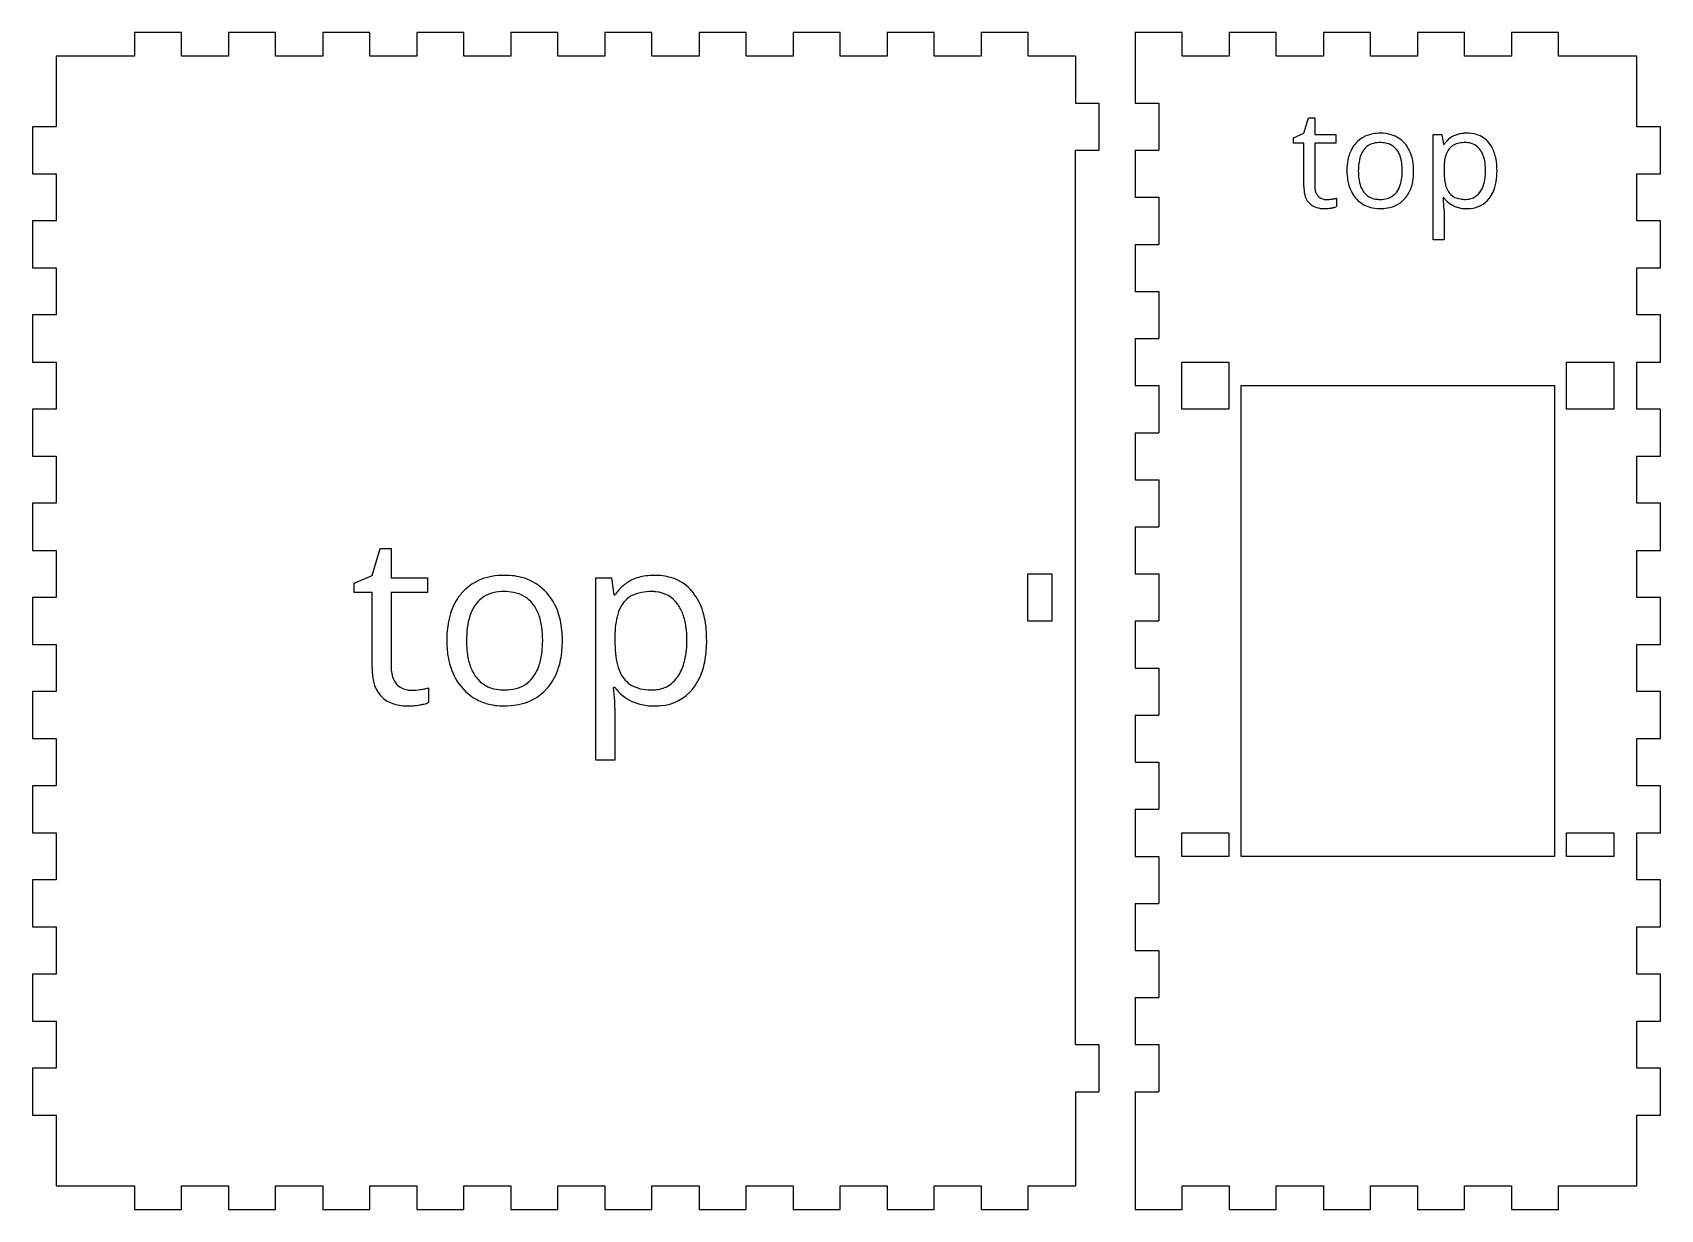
# Model space of a CAD drawing. Header units: millimetres. Extents: x 28 to 592, y 116 to 590.
# Drawn here: x 383.9 to 591.6, y 286.5 to 436.5 of the extents above; entities that cross this region are included whole.
import ezdxf

# ---------------------------------------------------------------- set-up
doc = ezdxf.new("R2010")
doc.units = ezdxf.units.MM
for name, color, linetype in [('front_outsideCutPath', 7, 'Continuous'), ('top_labelLayer', 7, 'Continuous'), ('top_outsideCutPath', 7, 'Continuous')]:
    doc.layers.add(name, color=color, linetype=linetype)

msp = doc.modelspace()

# ---------------------------------------------------------------- linework, layer by layer
at = {"layer": 'front_outsideCutPath', "color": 18, "linetype": 'Continuous', "lineweight": 25, "true_color": 0x000000}
for points in [[(536.53, 394.54), (536.53, 388.54), (530.53, 388.54), (530.53, 394.54), (536.53, 394.54)], [(585.6, 394.54), (585.6, 388.54), (579.6, 388.54), (579.6, 394.54), (585.6, 394.54)], [(513.94, 367.54), (513.94, 361.53), (510.9, 361.53), (510.9, 367.54), (513.94, 367.54)], [(536.53, 334.54), (536.53, 331.54), (530.53, 331.54), (530.53, 334.54), (536.53, 334.54)], [(585.6, 334.54), (585.6, 331.54), (579.6, 331.54), (579.6, 334.54), (585.6, 334.54)]]:
    msp.add_lwpolyline(points, close=True, dxfattribs=at)
at = {"layer": 'top_labelLayer', "color": 18, "linetype": 'Continuous', "lineweight": 25, "true_color": 0x000000}
for points in [[(516.94, 433.54), (516.94, 427.54)], [(524.57, 433.54), (524.57, 427.54)], [(516.94, 427.54), (519.94, 427.54)], [(519.94, 427.54), (519.94, 421.54)], [(524.57, 427.54), (527.57, 427.54)], [(527.57, 427.54), (527.57, 421.54)], [(546.08, 423.71), (546.67, 425.69)], [(546.67, 425.69), (547.48, 425.69)], [(547.48, 425.69), (547.48, 423.54)], [(544.75, 423.13), (546.08, 423.71)], [(516.94, 421.54), (519.94, 421.54)], [(516.94, 307.54), (516.94, 421.54)], [(524.57, 421.54), (524.57, 415.54)], [(524.57, 421.54), (527.57, 421.54)], [(544.75, 422.45), (544.75, 423.13)], [(546.08, 422.45), (544.75, 422.45)], [(546.08, 416.93), (546.08, 422.45)], [(547.48, 423.54), (550.17, 423.54)], [(550.17, 422.45), (547.48, 422.45)], [(547.48, 422.45), (547.48, 416.99)], [(550.17, 423.54), (550.17, 422.45)], [(562.56, 410.11), (562.56, 423.54)], [(562.56, 423.54), (563.7, 423.54)], [(563.7, 423.54), (563.89, 422.27)], [(563.89, 422.27), (563.96, 422.27)], [(563.96, 419.23), (563.96, 418.91)], [(524.57, 415.54), (527.57, 415.54)], [(527.57, 415.54), (527.57, 409.54)], [(550.24, 415.43), (550.24, 414.36)], [(563.96, 415.46), (563.86, 415.46)], [(563.96, 413.92), (563.96, 410.11)], [(524.57, 409.54), (524.57, 403.54)], [(524.57, 409.54), (527.57, 409.54)], [(563.96, 410.11), (562.56, 410.11)], [(524.57, 403.54), (527.57, 403.54)], [(527.57, 403.54), (527.57, 397.54)], [(524.57, 397.54), (524.57, 391.54)], [(524.57, 397.54), (527.57, 397.54)], [(524.57, 391.54), (527.57, 391.54)], [(527.57, 391.54), (527.57, 385.54)], [(524.57, 385.54), (524.57, 379.54)], [(524.57, 385.54), (527.57, 385.54)], [(524.57, 379.54), (527.57, 379.54)], [(527.57, 379.54), (527.57, 373.54)], [(524.57, 373.54), (524.57, 367.54)], [(524.57, 373.54), (527.57, 373.54)], [(427.24, 367.35), (428.27, 370.78)], [(428.27, 370.78), (429.68, 370.78)], [(429.68, 370.78), (429.68, 367.06)], [(524.57, 367.54), (527.57, 367.54)], [(527.57, 367.54), (527.57, 361.54)], [(424.94, 366.34), (427.24, 367.35)], [(424.94, 365.17), (424.94, 366.34)], [(429.68, 367.06), (434.33, 367.06)], [(434.33, 367.06), (434.33, 365.17)], [(455.78, 343.8), (455.78, 367.06)], [(455.78, 367.06), (457.76, 367.06)], [(457.76, 367.06), (458.09, 364.86)], [(427.24, 365.17), (424.94, 365.17)], [(427.24, 355.62), (427.24, 365.17)], [(434.33, 365.17), (429.68, 365.17)], [(429.68, 365.17), (429.68, 355.72)], [(458.09, 364.86), (458.21, 364.86)], [(524.57, 361.54), (524.57, 355.54)], [(524.57, 361.54), (527.57, 361.54)], [(458.21, 359.59), (458.21, 359.05)], [(524.57, 355.54), (527.57, 355.54)], [(527.57, 355.54), (527.57, 349.54)], [(434.45, 353.01), (434.45, 351.15)], [(458.21, 353.07), (458.04, 353.07)], [(458.21, 350.4), (458.21, 343.8)], [(524.57, 349.54), (524.57, 343.54)], [(524.57, 349.54), (527.57, 349.54)], [(458.21, 343.8), (455.78, 343.8)], [(524.57, 343.54), (527.57, 343.54)], [(527.57, 343.54), (527.57, 337.54)], [(524.57, 337.54), (524.57, 331.54)], [(524.57, 337.54), (527.57, 337.54)], [(524.57, 331.54), (527.57, 331.54)], [(527.57, 331.54), (527.57, 325.54)], [(524.57, 325.54), (524.57, 319.54)], [(524.57, 325.54), (527.57, 325.54)], [(524.57, 319.54), (527.57, 319.54)], [(527.57, 319.54), (527.57, 313.54)], [(524.57, 313.54), (524.57, 307.54)], [(524.57, 313.54), (527.57, 313.54)], [(516.94, 307.54), (519.94, 307.54)], [(519.94, 307.54), (519.94, 301.54)], [(524.57, 307.54), (527.57, 307.54)], [(527.57, 307.54), (527.57, 301.54)], [(516.94, 301.54), (516.94, 289.54)], [(516.94, 301.54), (519.94, 301.54)], [(524.57, 301.54), (524.57, 295.54)], [(524.57, 301.54), (527.57, 301.54)], [(524.57, 295.54), (524.57, 289.54)]]:
    msp.add_lwpolyline(points, dxfattribs=at)
msp.add_lwpolyline([(578.07, 391.54), (578.07, 331.54), (538.07, 331.54), (538.07, 391.54), (578.07, 391.54)], close=True, dxfattribs=at)
for points in [[(554.88, 423.63), (554.04, 423.49), (553.28, 423.07), (552.71, 422.45)], [(555.86, 423.71), (555.53, 423.71), (555.2, 423.68), (554.88, 423.63)], [(557.24, 423.52), (556.79, 423.65), (556.33, 423.71), (555.86, 423.71)], [(566.23, 423.67), (565.88, 423.62), (565.54, 423.52), (565.22, 423.37)], [(566.87, 423.71), (566.65, 423.71), (566.44, 423.7), (566.23, 423.67)], [(568.09, 423.55), (567.69, 423.66), (567.28, 423.71), (566.87, 423.71)], [(552.23, 421.78), (551.98, 421.33), (551.8, 420.84), (551.71, 420.32)], [(552.71, 422.45), (552.53, 422.24), (552.37, 422.02), (552.23, 421.78)], [(553.73, 421.61), (553.54, 421.35), (553.38, 421.05), (553.28, 420.74)], [(554.98, 422.42), (554.49, 422.3), (554.05, 422.02), (553.73, 421.61)], [(555.82, 422.52), (555.53, 422.52), (555.26, 422.49), (554.98, 422.42)], [(556.49, 422.46), (556.27, 422.5), (556.04, 422.52), (555.82, 422.52)], [(557.93, 421.6), (557.57, 422.05), (557.06, 422.36), (556.49, 422.46)], [(558.95, 422.42), (558.49, 422.94), (557.9, 423.32), (557.24, 423.52)], [(558.35, 420.83), (558.25, 421.11), (558.1, 421.37), (557.93, 421.6)], [(559.9, 420.56), (559.74, 421.25), (559.41, 421.88), (558.95, 422.42)], [(564.51, 422.89), (564.3, 422.71), (564.12, 422.5), (563.96, 422.27)], [(564.61, 421.73), (564.45, 421.52), (564.32, 421.29), (564.24, 421.04)], [(565.22, 423.37), (564.96, 423.25), (564.72, 423.09), (564.51, 422.89)], [(565.17, 422.19), (564.95, 422.08), (564.76, 421.92), (564.61, 421.73)], [(565.91, 422.45), (565.65, 422.4), (565.4, 422.32), (565.17, 422.19)], [(566.67, 422.52), (566.41, 422.52), (566.16, 422.5), (565.91, 422.45)], [(566.98, 422.5), (566.88, 422.51), (566.77, 422.52), (566.67, 422.52)], [(568.58, 421.59), (568.21, 422.11), (567.63, 422.45), (566.98, 422.5)], [(569.72, 422.45), (569.3, 422.98), (568.73, 423.36), (568.09, 423.55)], [(568.97, 420.86), (568.88, 421.12), (568.74, 421.37), (568.58, 421.59)], [(570.44, 421.04), (570.29, 421.55), (570.04, 422.03), (569.72, 422.45)], [(551.71, 420.32), (551.62, 419.86), (551.57, 419.39), (551.58, 418.91)], [(553.09, 419.85), (553.05, 419.54), (553.03, 419.23), (553.03, 418.91)], [(553.28, 420.74), (553.19, 420.45), (553.12, 420.15), (553.09, 419.85)], [(558.57, 419.91), (558.53, 420.23), (558.45, 420.53), (558.35, 420.83)], [(558.64, 418.91), (558.64, 419.25), (558.62, 419.58), (558.57, 419.91)], [(560.09, 419.14), (560.08, 419.62), (560.02, 420.1), (559.9, 420.56)], [(564.04, 420.29), (564, 420.01), (563.97, 419.73), (563.96, 419.44)], [(563.96, 419.44), (563.96, 419.37), (563.96, 419.3), (563.96, 419.23)], [(564.24, 421.04), (564.15, 420.8), (564.08, 420.55), (564.04, 420.29)], [(569.2, 419.94), (569.15, 420.25), (569.08, 420.56), (568.97, 420.86)], [(569.26, 418.93), (569.26, 419.27), (569.24, 419.6), (569.2, 419.94)], [(570.68, 419.71), (570.65, 420.16), (570.56, 420.61), (570.44, 421.04)], [(570.72, 418.91), (570.72, 419.18), (570.71, 419.45), (570.68, 419.71)], [(551.58, 418.91), (551.58, 418.53), (551.61, 418.15), (551.67, 417.78)], [(551.67, 417.78), (551.74, 417.29), (551.89, 416.81), (552.1, 416.36)], [(553.03, 418.91), (553.03, 418.57), (553.05, 418.23), (553.1, 417.9)], [(553.1, 417.9), (553.14, 417.58), (553.22, 417.27), (553.33, 416.96)], [(558.39, 417.12), (558.49, 417.42), (558.56, 417.74), (558.59, 418.06)], [(558.59, 418.06), (558.63, 418.34), (558.64, 418.63), (558.64, 418.91)], [(559.42, 416.01), (559.68, 416.48), (559.87, 416.98), (559.97, 417.5)], [(559.97, 417.5), (560.05, 417.97), (560.1, 418.44), (560.09, 418.91)], [(560.09, 418.91), (560.09, 418.99), (560.09, 419.06), (560.09, 419.14)], [(563.96, 418.91), (563.96, 418.59), (563.97, 418.27), (564.01, 417.95)], [(564.01, 417.95), (564.03, 417.67), (564.08, 417.4), (564.15, 417.13)], [(569.05, 417.24), (569.14, 417.57), (569.2, 417.9), (569.23, 418.24)], [(569.23, 418.24), (569.25, 418.47), (569.26, 418.7), (569.26, 418.93)], [(570.21, 416.2), (570.4, 416.62), (570.53, 417.07), (570.61, 417.53)], [(570.61, 417.53), (570.68, 417.99), (570.72, 418.45), (570.72, 418.91)], [(546.08, 416.93), (546.08, 416.59), (546.11, 416.24), (546.19, 415.9)], [(546.19, 415.9), (546.34, 415.11), (546.92, 414.47), (547.69, 414.25)], [(547.48, 416.99), (547.48, 416.83), (547.5, 416.66), (547.52, 416.5)], [(547.52, 416.5), (547.55, 416.33), (547.61, 416.16), (547.68, 416.01)], [(547.68, 416.01), (547.73, 415.9), (547.8, 415.8), (547.88, 415.71)], [(547.88, 415.71), (548.09, 415.47), (548.37, 415.32), (548.68, 415.28)], [(548.68, 415.28), (548.78, 415.27), (548.88, 415.26), (548.97, 415.26)], [(548.97, 415.26), (549.2, 415.26), (549.42, 415.28), (549.65, 415.31)], [(549.65, 415.31), (549.66, 415.31), (549.68, 415.31), (549.69, 415.32)], [(549.69, 415.32), (549.76, 415.33), (549.83, 415.34), (549.89, 415.35)], [(549.89, 415.35), (549.95, 415.36), (550.01, 415.37), (550.07, 415.39)], [(550.07, 415.39), (550.12, 415.4), (550.17, 415.41), (550.22, 415.42)], [(550.22, 415.42), (550.23, 415.43), (550.23, 415.43), (550.24, 415.43)], [(552.1, 416.36), (552.13, 416.29), (552.17, 416.23), (552.2, 416.16)], [(552.2, 416.16), (552.52, 415.55), (553, 415.04), (553.59, 414.68)], [(553.33, 416.96), (553.43, 416.69), (553.57, 416.44), (553.74, 416.21)], [(553.74, 416.21), (554.11, 415.73), (554.65, 415.41), (555.24, 415.32)], [(555.24, 415.32), (555.44, 415.29), (555.63, 415.28), (555.83, 415.28)], [(555.83, 415.28), (556.12, 415.27), (556.41, 415.31), (556.69, 415.38)], [(556.69, 415.38), (557.18, 415.51), (557.62, 415.8), (557.93, 416.2)], [(556.75, 414.18), (557.6, 414.31), (558.38, 414.74), (558.95, 415.37)], [(557.93, 416.2), (558.13, 416.48), (558.29, 416.79), (558.39, 417.12)], [(558.95, 415.37), (559.13, 415.57), (559.29, 415.79), (559.42, 416.01)], [(563.95, 414.48), (563.93, 414.81), (563.9, 415.14), (563.86, 415.46)], [(563.96, 415.46), (564.28, 415.02), (564.71, 414.66), (565.22, 414.44)], [(564.15, 417.13), (564.21, 416.87), (564.31, 416.63), (564.43, 416.4)], [(564.43, 416.4), (564.48, 416.3), (564.54, 416.21), (564.61, 416.12)], [(564.61, 416.12), (564.87, 415.78), (565.24, 415.54), (565.64, 415.42)], [(565.64, 415.42), (565.89, 415.35), (566.15, 415.3), (566.41, 415.29)], [(566.41, 415.29), (566.51, 415.28), (566.6, 415.28), (566.7, 415.28)], [(566.7, 415.28), (567.02, 415.27), (567.33, 415.33), (567.62, 415.45)], [(567.34, 414.12), (568.26, 414.19), (569.12, 414.64), (569.7, 415.37)], [(567.62, 415.45), (567.98, 415.6), (568.3, 415.86), (568.53, 416.18)], [(568.53, 416.18), (568.55, 416.2), (568.56, 416.22), (568.58, 416.25)], [(568.58, 416.25), (568.79, 416.55), (568.95, 416.89), (569.05, 417.24)], [(569.7, 415.37), (569.9, 415.62), (570.08, 415.9), (570.21, 416.2)], [(547.69, 414.25), (548.04, 414.14), (548.4, 414.1), (548.77, 414.1)], [(548.77, 414.1), (548.79, 414.1), (548.8, 414.1), (548.82, 414.1)], [(548.82, 414.1), (548.94, 414.1), (549.05, 414.11), (549.17, 414.12)], [(549.17, 414.12), (549.3, 414.13), (549.44, 414.15), (549.57, 414.17)], [(549.57, 414.17), (549.6, 414.18), (549.62, 414.18), (549.65, 414.19)], [(549.65, 414.19), (549.73, 414.2), (549.8, 414.22), (549.88, 414.23)], [(549.88, 414.23), (549.95, 414.25), (550.01, 414.27), (550.08, 414.29)], [(550.08, 414.29), (550.13, 414.31), (550.19, 414.33), (550.24, 414.36)], [(553.59, 414.68), (553.87, 414.51), (554.17, 414.38), (554.49, 414.29)], [(554.49, 414.29), (554.91, 414.16), (555.35, 414.1), (555.8, 414.1)], [(555.8, 414.1), (556.12, 414.1), (556.44, 414.13), (556.75, 414.18)], [(563.96, 413.92), (563.96, 414.11), (563.96, 414.3), (563.95, 414.48)], [(565.22, 414.44), (565.4, 414.35), (565.6, 414.28), (565.8, 414.23)], [(565.8, 414.23), (566.15, 414.14), (566.51, 414.1), (566.87, 414.1)], [(566.87, 414.1), (567.03, 414.1), (567.18, 414.11), (567.34, 414.12)], [(442.48, 367.21), (441.03, 366.97), (439.71, 366.25), (438.73, 365.16)], [(444.18, 367.35), (443.61, 367.36), (443.04, 367.31), (442.48, 367.21)], [(446.58, 367.02), (445.8, 367.25), (444.99, 367.36), (444.18, 367.35)], [(449.53, 365.11), (448.75, 366.01), (447.72, 366.67), (446.58, 367.02)], [(459.16, 365.94), (458.8, 365.61), (458.49, 365.25), (458.21, 364.86)], [(460.39, 366.77), (459.94, 366.55), (459.53, 366.27), (459.16, 365.94)], [(462.14, 367.28), (461.54, 367.2), (460.95, 367.02), (460.39, 366.77)], [(463.25, 367.35), (462.88, 367.35), (462.51, 367.33), (462.14, 367.28)], [(465.36, 367.07), (464.67, 367.26), (463.96, 367.36), (463.25, 367.35)], [(468.18, 365.17), (467.46, 366.09), (466.47, 366.75), (465.36, 367.07)], [(437.9, 364.02), (437.46, 363.23), (437.15, 362.38), (436.99, 361.49)], [(438.73, 365.16), (438.41, 364.81), (438.14, 364.43), (437.9, 364.02)], [(440.5, 363.72), (440.16, 363.26), (439.89, 362.75), (439.72, 362.21)], [(442.66, 365.12), (441.8, 364.91), (441.04, 364.42), (440.5, 363.72)], [(444.11, 365.29), (443.62, 365.29), (443.14, 365.23), (442.66, 365.12)], [(445.27, 365.18), (444.89, 365.25), (444.5, 365.29), (444.11, 365.29)], [(447.76, 363.7), (447.15, 364.49), (446.26, 365.01), (445.27, 365.18)], [(448.49, 362.37), (448.31, 362.85), (448.07, 363.29), (447.76, 363.7)], [(451.19, 361.9), (450.9, 363.09), (450.33, 364.19), (449.53, 365.11)], [(459.34, 363.92), (459.06, 363.57), (458.84, 363.17), (458.69, 362.74)], [(460.3, 364.73), (459.93, 364.52), (459.6, 364.25), (459.34, 363.92)], [(461.59, 365.17), (461.14, 365.09), (460.7, 364.94), (460.3, 364.73)], [(462.9, 365.29), (462.46, 365.29), (462.02, 365.25), (461.59, 365.17)], [(463.45, 365.26), (463.27, 365.28), (463.08, 365.29), (462.9, 365.29)], [(466.22, 363.68), (465.57, 364.59), (464.56, 365.17), (463.45, 365.26)], [(466.89, 362.42), (466.72, 362.87), (466.5, 363.29), (466.22, 363.68)], [(469.43, 362.74), (469.17, 363.62), (468.74, 364.44), (468.18, 365.17)], [(436.99, 361.49), (436.83, 360.68), (436.76, 359.87), (436.77, 359.05)], [(439.72, 362.21), (439.56, 361.71), (439.44, 361.19), (439.38, 360.67)], [(448.88, 360.78), (448.81, 361.32), (448.68, 361.85), (448.49, 362.37)], [(451.51, 359.43), (451.5, 360.27), (451.39, 361.1), (451.19, 361.9)], [(458.36, 361.43), (458.28, 360.94), (458.23, 360.45), (458.22, 359.96)], [(458.69, 362.74), (458.54, 362.31), (458.42, 361.87), (458.36, 361.43)], [(467.28, 360.82), (467.21, 361.36), (467.08, 361.9), (466.89, 362.42)], [(469.86, 360.43), (469.8, 361.21), (469.65, 361.98), (469.43, 362.74)], [(439.38, 360.67), (439.32, 360.13), (439.28, 359.59), (439.29, 359.05)], [(449, 359.05), (449, 359.63), (448.96, 360.2), (448.88, 360.78)], [(451.52, 359.05), (451.52, 359.18), (451.52, 359.3), (451.51, 359.43)], [(458.22, 359.96), (458.22, 359.84), (458.21, 359.71), (458.21, 359.59)], [(467.4, 359.08), (467.4, 359.66), (467.36, 360.24), (467.28, 360.82)], [(469.92, 359.05), (469.92, 359.51), (469.9, 359.97), (469.86, 360.43)], [(436.77, 359.05), (436.76, 358.39), (436.81, 357.73), (436.92, 357.08)], [(439.29, 359.05), (439.28, 358.46), (439.32, 357.87), (439.4, 357.29)], [(439.4, 357.29), (439.48, 356.74), (439.61, 356.19), (439.8, 355.67)], [(448.57, 355.94), (448.74, 356.46), (448.86, 357.01), (448.92, 357.56)], [(448.92, 357.56), (448.97, 358.05), (449, 358.55), (449, 359.05)], [(451.29, 356.6), (451.45, 357.41), (451.52, 358.23), (451.52, 359.05)], [(458.21, 359.05), (458.21, 358.49), (458.24, 357.94), (458.29, 357.39)], [(458.29, 357.39), (458.34, 356.9), (458.42, 356.42), (458.54, 355.95)], [(467.02, 356.15), (467.19, 356.72), (467.29, 357.3), (467.34, 357.88)], [(467.34, 357.88), (467.38, 358.28), (467.4, 358.68), (467.4, 359.08)], [(469.73, 356.65), (469.86, 357.44), (469.92, 358.24), (469.92, 359.05)], [(427.24, 355.62), (427.24, 355.02), (427.3, 354.42), (427.44, 353.83)], [(429.68, 355.72), (429.67, 355.43), (429.7, 355.15), (429.75, 354.86)], [(436.92, 357.08), (437.05, 356.23), (437.31, 355.4), (437.67, 354.62)], [(439.8, 355.67), (439.98, 355.2), (440.22, 354.76), (440.52, 354.36)], [(447.76, 354.35), (448.12, 354.83), (448.39, 355.36), (448.57, 355.94)], [(450.35, 354.03), (450.8, 354.83), (451.12, 355.7), (451.29, 356.6)], [(458.54, 355.95), (458.65, 355.51), (458.81, 355.09), (459.03, 354.69)], [(466.22, 354.43), (466.58, 354.96), (466.85, 355.54), (467.02, 356.15)], [(469.04, 354.34), (469.37, 355.08), (469.6, 355.85), (469.73, 356.65)], [(427.44, 353.83), (427.69, 352.46), (428.69, 351.35), (430.03, 350.96)], [(429.75, 354.86), (429.8, 354.57), (429.89, 354.28), (430.02, 354.02)], [(430.02, 354.02), (430.11, 353.83), (430.23, 353.65), (430.36, 353.5)], [(430.36, 353.5), (430.72, 353.09), (431.22, 352.83), (431.75, 352.76)], [(434.16, 352.94), (434.25, 352.96), (434.33, 352.98), (434.42, 353)], [(434.42, 353), (434.43, 353.01), (434.44, 353.01), (434.45, 353.01)], [(437.67, 354.62), (437.73, 354.51), (437.79, 354.39), (437.85, 354.28)], [(437.85, 354.28), (438.41, 353.22), (439.24, 352.34), (440.25, 351.72)], [(440.52, 354.36), (441.15, 353.53), (442.08, 352.98), (443.11, 352.83)], [(445.62, 352.93), (446.47, 353.15), (447.23, 353.65), (447.76, 354.35)], [(449.54, 352.92), (449.85, 353.26), (450.12, 353.63), (450.35, 354.03)], [(458.19, 351.37), (458.16, 351.94), (458.11, 352.51), (458.04, 353.07)], [(458.21, 353.07), (458.77, 352.29), (459.52, 351.68), (460.39, 351.29)], [(459.03, 354.69), (459.12, 354.52), (459.22, 354.36), (459.34, 354.21)], [(459.34, 354.21), (459.8, 353.63), (460.42, 353.2), (461.13, 353)], [(461.13, 353), (461.56, 352.87), (462.01, 352.79), (462.46, 352.76)], [(462.96, 352.75), (463.5, 352.74), (464.04, 352.84), (464.55, 353.05)], [(464.55, 353.05), (465.18, 353.32), (465.72, 353.75), (466.12, 354.31)], [(466.12, 354.31), (466.16, 354.35), (466.19, 354.39), (466.22, 354.43)], [(468.15, 352.9), (468.5, 353.34), (468.8, 353.83), (469.04, 354.34)], [(430.03, 350.96), (430.64, 350.79), (431.27, 350.7), (431.9, 350.71)], [(431.75, 352.76), (431.92, 352.73), (432.09, 352.72), (432.25, 352.72)], [(432.25, 352.72), (432.65, 352.72), (433.04, 352.75), (433.42, 352.8)], [(433.42, 352.8), (433.45, 352.81), (433.47, 352.81), (433.5, 352.81)], [(433.43, 350.86), (433.56, 350.88), (433.7, 350.91), (433.83, 350.94)], [(433.5, 352.81), (433.62, 352.83), (433.73, 352.85), (433.85, 352.87)], [(433.83, 350.94), (433.94, 350.97), (434.06, 351), (434.17, 351.04)], [(433.85, 352.87), (433.95, 352.89), (434.06, 352.91), (434.16, 352.94)], [(434.17, 351.04), (434.26, 351.07), (434.36, 351.11), (434.45, 351.15)], [(440.25, 351.72), (440.74, 351.43), (441.26, 351.2), (441.81, 351.03)], [(441.81, 351.03), (442.54, 350.81), (443.31, 350.71), (444.08, 350.71)], [(443.11, 352.83), (443.45, 352.77), (443.79, 352.75), (444.13, 352.75)], [(444.13, 352.75), (444.64, 352.74), (445.14, 352.81), (445.62, 352.93)], [(445.72, 350.85), (447.2, 351.08), (448.54, 351.81), (449.54, 352.92)], [(458.21, 350.4), (458.21, 350.73), (458.2, 351.05), (458.19, 351.37)], [(460.39, 351.29), (460.71, 351.15), (461.05, 351.03), (461.4, 350.94)], [(461.4, 350.94), (462, 350.78), (462.63, 350.71), (463.25, 350.71)], [(462.46, 352.76), (462.62, 352.75), (462.79, 352.75), (462.96, 352.75)], [(464.06, 350.75), (465.66, 350.86), (467.15, 351.64), (468.15, 352.9)], [(431.9, 350.71), (431.93, 350.71), (431.96, 350.71), (431.99, 350.71)], [(431.99, 350.71), (432.19, 350.72), (432.4, 350.73), (432.6, 350.75)], [(432.6, 350.75), (432.83, 350.77), (433.06, 350.8), (433.29, 350.84)], [(433.29, 350.84), (433.34, 350.84), (433.38, 350.85), (433.43, 350.86)], [(444.08, 350.71), (444.63, 350.71), (445.18, 350.76), (445.72, 350.85)], [(463.25, 350.71), (463.52, 350.71), (463.79, 350.72), (464.06, 350.75)]]:
    msp.add_open_spline(points, degree=3, dxfattribs=at)
at = {"layer": 'top_outsideCutPath', "color": 18, "linetype": 'Continuous', "lineweight": 25, "true_color": 0x000000}
for points in [[(402.94, 436.54), (396.94, 436.54)], [(396.94, 436.54), (396.94, 433.54)], [(402.94, 433.54), (402.94, 436.54)], [(414.94, 436.54), (408.94, 436.54)], [(408.94, 436.54), (408.94, 433.54)], [(414.94, 433.54), (414.94, 436.54)], [(426.94, 436.54), (420.94, 436.54)], [(420.94, 436.54), (420.94, 433.54)], [(426.94, 433.54), (426.94, 436.54)], [(438.94, 436.54), (432.94, 436.54)], [(432.94, 436.54), (432.94, 433.54)], [(438.94, 433.54), (438.94, 436.54)], [(450.94, 436.54), (444.94, 436.54)], [(444.94, 436.54), (444.94, 433.54)], [(450.94, 433.54), (450.94, 436.54)], [(462.94, 436.54), (456.94, 436.54)], [(456.94, 436.54), (456.94, 433.54)], [(462.94, 433.54), (462.94, 436.54)], [(474.94, 436.54), (468.94, 436.54)], [(468.94, 436.54), (468.94, 433.54)], [(474.94, 433.54), (474.94, 436.54)], [(486.94, 436.54), (480.94, 436.54)], [(480.94, 436.54), (480.94, 433.54)], [(486.94, 433.54), (486.94, 436.54)], [(498.94, 436.54), (492.94, 436.54)], [(492.94, 436.54), (492.94, 433.54)], [(498.94, 433.54), (498.94, 436.54)], [(510.94, 436.54), (504.94, 436.54)], [(504.94, 436.54), (504.94, 433.54)], [(510.94, 433.54), (510.94, 436.54)], [(530.57, 436.54), (524.57, 436.54)], [(524.57, 436.54), (524.57, 433.54)], [(530.57, 433.54), (530.57, 436.54)], [(542.57, 436.54), (536.57, 436.54)], [(536.57, 436.54), (536.57, 433.54)], [(542.57, 433.54), (542.57, 436.54)], [(554.57, 436.54), (548.57, 436.54)], [(548.57, 436.54), (548.57, 433.54)], [(554.57, 433.54), (554.57, 436.54)], [(566.57, 436.54), (560.57, 436.54)], [(560.57, 436.54), (560.57, 433.54)], [(566.57, 433.54), (566.57, 436.54)], [(578.57, 436.54), (572.57, 436.54)], [(572.57, 436.54), (572.57, 433.54)], [(578.57, 433.54), (578.57, 436.54)], [(386.94, 433.54), (386.94, 424.54)], [(390.94, 433.54), (386.94, 433.54)], [(396.94, 433.54), (390.94, 433.54)], [(408.94, 433.54), (402.94, 433.54)], [(420.94, 433.54), (414.94, 433.54)], [(432.94, 433.54), (426.94, 433.54)], [(444.94, 433.54), (438.94, 433.54)], [(456.94, 433.54), (450.94, 433.54)], [(468.94, 433.54), (462.94, 433.54)], [(480.94, 433.54), (474.94, 433.54)], [(492.94, 433.54), (486.94, 433.54)], [(504.94, 433.54), (498.94, 433.54)], [(516.94, 433.54), (510.94, 433.54)], [(536.57, 433.54), (530.57, 433.54)], [(548.57, 433.54), (542.57, 433.54)], [(560.57, 433.54), (554.57, 433.54)], [(572.57, 433.54), (566.57, 433.54)], [(588.57, 433.54), (578.57, 433.54)], [(588.57, 430.54), (588.57, 433.54)], [(588.57, 424.54), (588.57, 430.54)], [(386.94, 424.54), (383.94, 424.54)], [(383.94, 424.54), (383.94, 418.54)], [(591.57, 424.54), (588.57, 424.54)], [(591.57, 418.54), (591.57, 424.54)], [(383.94, 418.54), (386.94, 418.54)], [(386.94, 418.54), (386.94, 412.54)], [(588.57, 412.54), (588.57, 418.54)], [(588.57, 418.54), (591.57, 418.54)], [(386.94, 412.54), (383.94, 412.54)], [(383.94, 412.54), (383.94, 406.54)], [(591.57, 412.54), (588.57, 412.54)], [(591.57, 406.54), (591.57, 412.54)], [(383.94, 406.54), (386.94, 406.54)], [(386.94, 406.54), (386.94, 400.54)], [(588.57, 400.54), (588.57, 406.54)], [(588.57, 406.54), (591.57, 406.54)], [(386.94, 400.54), (383.94, 400.54)], [(383.94, 400.54), (383.94, 394.54)], [(591.57, 400.54), (588.57, 400.54)], [(591.57, 394.54), (591.57, 400.54)], [(383.94, 394.54), (386.94, 394.54)], [(386.94, 394.54), (386.94, 388.54)], [(588.57, 388.54), (588.57, 394.54)], [(588.57, 394.54), (591.57, 394.54)], [(386.94, 388.54), (383.94, 388.54)], [(383.94, 388.54), (383.94, 382.54)], [(591.57, 388.54), (588.57, 388.54)], [(591.57, 382.54), (591.57, 388.54)], [(383.94, 382.54), (386.94, 382.54)], [(386.94, 382.54), (386.94, 376.54)], [(588.57, 376.54), (588.57, 382.54)], [(588.57, 382.54), (591.57, 382.54)], [(386.94, 376.54), (383.94, 376.54)], [(383.94, 376.54), (383.94, 370.54)], [(591.57, 376.54), (588.57, 376.54)], [(591.57, 370.54), (591.57, 376.54)], [(383.94, 370.54), (386.94, 370.54)], [(386.94, 370.54), (386.94, 364.54)], [(588.57, 364.54), (588.57, 370.54)], [(588.57, 370.54), (591.57, 370.54)], [(386.94, 364.54), (383.94, 364.54)], [(383.94, 364.54), (383.94, 358.54)], [(591.57, 364.54), (588.57, 364.54)], [(591.57, 358.54), (591.57, 364.54)], [(383.94, 358.54), (386.94, 358.54)], [(386.94, 358.54), (386.94, 352.54)], [(588.57, 352.54), (588.57, 358.54)], [(588.57, 358.54), (591.57, 358.54)], [(386.94, 352.54), (383.94, 352.54)], [(383.94, 352.54), (383.94, 346.54)], [(591.57, 352.54), (588.57, 352.54)], [(591.57, 346.54), (591.57, 352.54)], [(383.94, 346.54), (386.94, 346.54)], [(386.94, 346.54), (386.94, 340.54)], [(588.57, 340.54), (588.57, 346.54)], [(588.57, 346.54), (591.57, 346.54)], [(386.94, 340.54), (383.94, 340.54)], [(383.94, 340.54), (383.94, 334.54)], [(591.57, 340.54), (588.57, 340.54)], [(591.57, 334.54), (591.57, 340.54)], [(383.94, 334.54), (386.94, 334.54)], [(386.94, 334.54), (386.94, 328.54)], [(588.57, 328.54), (588.57, 334.54)], [(588.57, 334.54), (591.57, 334.54)], [(386.94, 328.54), (383.94, 328.54)], [(383.94, 328.54), (383.94, 322.54)], [(591.57, 328.54), (588.57, 328.54)], [(591.57, 322.54), (591.57, 328.54)], [(383.94, 322.54), (386.94, 322.54)], [(386.94, 322.54), (386.94, 316.54)], [(588.57, 316.54), (588.57, 322.54)], [(588.57, 322.54), (591.57, 322.54)], [(386.94, 316.54), (383.94, 316.54)], [(383.94, 316.54), (383.94, 310.54)], [(591.57, 316.54), (588.57, 316.54)], [(591.57, 310.54), (591.57, 316.54)], [(383.94, 310.54), (386.94, 310.54)], [(386.94, 310.54), (386.94, 304.54)], [(588.57, 304.54), (588.57, 310.54)], [(588.57, 310.54), (591.57, 310.54)], [(386.94, 304.54), (383.94, 304.54)], [(383.94, 304.54), (383.94, 298.54)], [(591.57, 304.54), (588.57, 304.54)], [(591.57, 298.54), (591.57, 304.54)], [(383.94, 298.54), (386.94, 298.54)], [(386.94, 298.54), (386.94, 292.54)], [(588.57, 289.54), (588.57, 298.54)], [(588.57, 298.54), (591.57, 298.54)], [(386.94, 292.54), (386.94, 289.54)], [(386.94, 289.54), (396.94, 289.54)], [(396.94, 289.54), (396.94, 286.54)], [(402.94, 286.54), (402.94, 289.54)], [(402.94, 289.54), (408.94, 289.54)], [(408.94, 289.54), (408.94, 286.54)], [(414.94, 286.54), (414.94, 289.54)], [(414.94, 289.54), (420.94, 289.54)], [(420.94, 289.54), (420.94, 286.54)], [(426.94, 286.54), (426.94, 289.54)], [(426.94, 289.54), (432.94, 289.54)], [(432.94, 289.54), (432.94, 286.54)], [(438.94, 286.54), (438.94, 289.54)], [(438.94, 289.54), (444.94, 289.54)], [(444.94, 289.54), (444.94, 286.54)], [(450.94, 286.54), (450.94, 289.54)], [(450.94, 289.54), (456.94, 289.54)], [(456.94, 289.54), (456.94, 286.54)], [(462.94, 286.54), (462.94, 289.54)], [(462.94, 289.54), (468.94, 289.54)], [(468.94, 289.54), (468.94, 286.54)], [(474.94, 286.54), (474.94, 289.54)], [(474.94, 289.54), (480.94, 289.54)], [(480.94, 289.54), (480.94, 286.54)], [(486.94, 286.54), (486.94, 289.54)], [(486.94, 289.54), (492.94, 289.54)], [(492.94, 289.54), (492.94, 286.54)], [(498.94, 286.54), (498.94, 289.54)], [(498.94, 289.54), (504.94, 289.54)], [(504.94, 289.54), (504.94, 286.54)], [(510.94, 286.54), (510.94, 289.54)], [(510.94, 289.54), (516.94, 289.54)], [(524.57, 289.54), (524.57, 286.54)], [(530.57, 286.54), (530.57, 289.54)], [(530.57, 289.54), (536.57, 289.54)], [(536.57, 289.54), (536.57, 286.54)], [(542.57, 286.54), (542.57, 289.54)], [(542.57, 289.54), (548.57, 289.54)], [(548.57, 289.54), (548.57, 286.54)], [(554.57, 286.54), (554.57, 289.54)], [(554.57, 289.54), (560.57, 289.54)], [(560.57, 289.54), (560.57, 286.54)], [(566.57, 286.54), (566.57, 289.54)], [(566.57, 289.54), (572.57, 289.54)], [(572.57, 289.54), (572.57, 286.54)], [(578.57, 286.54), (578.57, 289.54)], [(578.57, 289.54), (584.57, 289.54)], [(584.57, 289.54), (588.57, 289.54)], [(396.94, 286.54), (402.94, 286.54)], [(408.94, 286.54), (414.94, 286.54)], [(420.94, 286.54), (426.94, 286.54)], [(432.94, 286.54), (438.94, 286.54)], [(444.94, 286.54), (450.94, 286.54)], [(456.94, 286.54), (462.94, 286.54)], [(468.94, 286.54), (474.94, 286.54)], [(480.94, 286.54), (486.94, 286.54)], [(492.94, 286.54), (498.94, 286.54)], [(504.94, 286.54), (510.94, 286.54)], [(524.57, 286.54), (530.57, 286.54)], [(536.57, 286.54), (542.57, 286.54)], [(548.57, 286.54), (554.57, 286.54)], [(560.57, 286.54), (566.57, 286.54)], [(572.57, 286.54), (578.57, 286.54)]]:
    msp.add_lwpolyline(points, dxfattribs=at)

doc.saveas('drawing.dxf')
